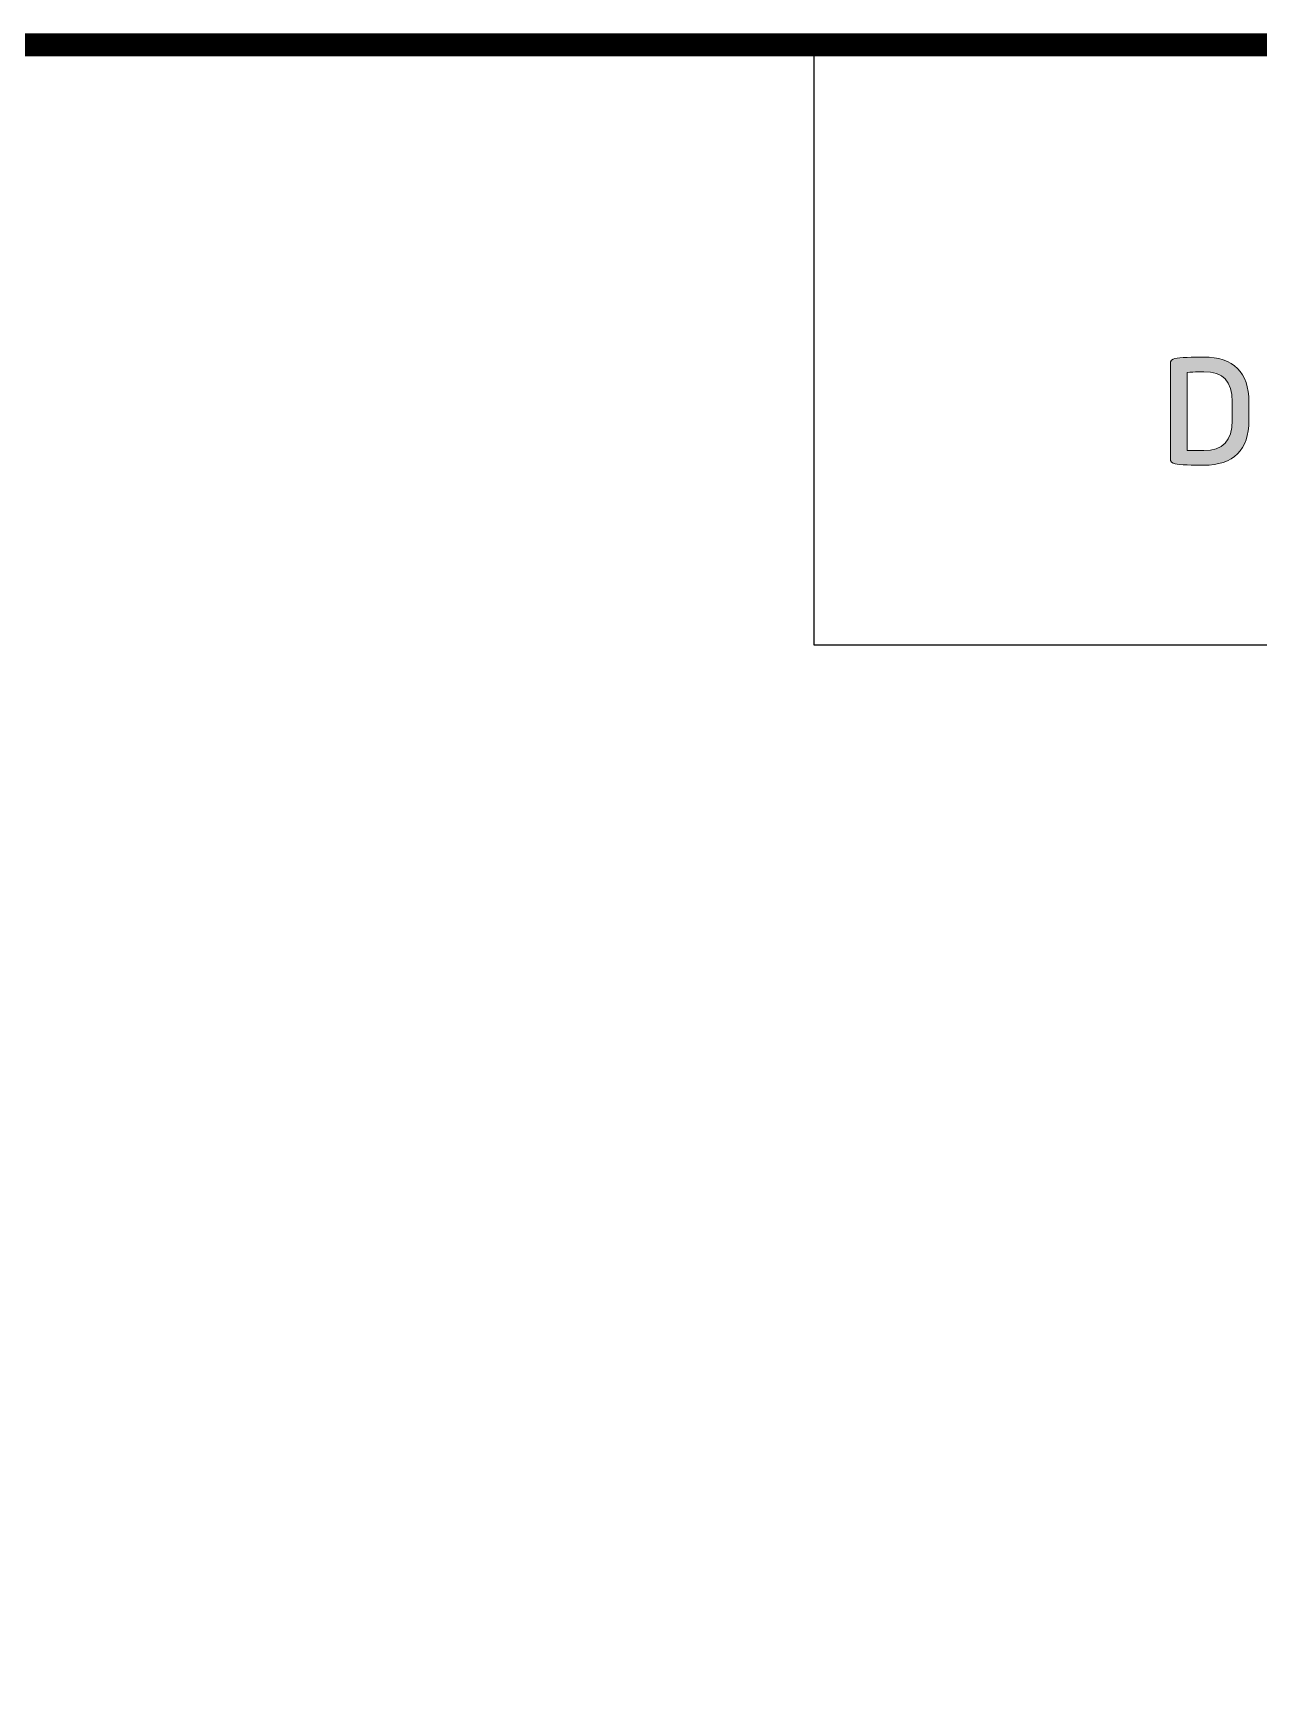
# Model space of a CAD drawing. Extents: x 16296675745 to 16296677481, y -37409619395 to -37409618123.
# Drawn here: x 16296676949.9 to 16296677030, y -37409618821.6 to -37409618712.9 of the extents above; entities that cross this region are included whole.
import ezdxf

# ---------------------------------------------------------------- set-up
doc = ezdxf.new("R2010")
doc.units = 0
doc.header["$LTSCALE"] = 10
doc.header["$MEASUREMENT"] = 0
doc.layers.get('0').update_dxf_attribs({"linetype": 'CONTINUOUS'})
doc.layers.add('레이어 1', color=7, linetype='CONTINUOUS', lineweight=0)

msp = doc.modelspace()

# ---------------------------------------------------------------- hatches: boundary and pattern name
at = {"layer": '레이어 1'}
h = msp.add_hatch(color=5, dxfattribs=at)
h.dxf.hatch_style = 2
edge = h.paths.add_edge_path()
edge.add_spline(control_points=[(16296677028.230631, -37409618738.180367), (16296677028.230631, -37409618739.506653), (16296677027.62553, -37409618740.151909), (16296677026.380079, -37409618740.151909), (16296677026.380079, -37409618740.151909), (16296677025.528, -37409618740.136131), (16296677025.305929, -37409618740.132271), (16296677025.305929, -37409618740.132271), (16296677025.305929, -37409618735.046997), (16296677025.305929, -37409618735.046997), (16296677025.747259, -37409618735.003181), (16296677026.37446, -37409618734.995819), (16296677026.380699, -37409618734.995819), (16296677027.659901, -37409618734.995819), (16296677028.230631, -37409618735.603539), (16296677028.230631, -37409618736.965599), (16296677028.230631, -37409618736.965599), (16296677028.230631, -37409618738.180367), (16296677028.230631, -37409618738.180367)], knot_values=[0, 0, 0, 0, 1, 1, 1, 2, 2, 2, 3, 3, 3, 4, 4, 4, 5, 5, 5, 6, 6, 6, 6], degree=3, periodic=0)
edge = h.paths.add_edge_path()
edge.add_spline(control_points=[(16296677026.380079, -37409618734.04055), (16296677025.688709, -37409618734.04055), (16296677024.791821, -37409618734.082977), (16296677024.497709, -37409618734.130318), (16296677024.31377, -37409618734.161186), (16296677024.19585, -37409618734.298653), (16296677024.19585, -37409618734.480309), (16296677024.19585, -37409618734.480309), (16296677024.19585, -37409618740.666687), (16296677024.19585, -37409618740.666687), (16296677024.19585, -37409618740.857117), (16296677024.314899, -37409618740.991096), (16296677024.506651, -37409618741.017738), (16296677024.784821, -37409618741.064018), (16296677025.678801, -37409618741.10611), (16296677026.380079, -37409618741.10611), (16296677028.310591, -37409618741.10611), (16296677029.330549, -37409618740.09404), (16296677029.330549, -37409618738.180367), (16296677029.330549, -37409618738.180367), (16296677029.330549, -37409618736.965599), (16296677029.330549, -37409618736.965599), (16296677029.330549, -37409618735.051933), (16296677028.310591, -37409618734.04055), (16296677026.380079, -37409618734.04055)], knot_values=[0, 0, 0, 0, 1, 1, 1, 2, 2, 2, 3, 3, 3, 4, 4, 4, 5, 5, 5, 6, 6, 6, 7, 7, 7, 8, 8, 8, 8], degree=3, periodic=0)

# ---------------------------------------------------------------- linework, layer by layer
at = {"color": 5, "ltscale": 0.5}
msp.add_line((16296677000.94385, -37409618752.843933), (16296677000.94385, -37409618713.656677), dxfattribs=at)
at = {"color": 5, "ltscale": 40}
msp.add_line((16296677104.98695, -37409618752.843933), (16296677000.94385, -37409618752.843933), dxfattribs=at)
at = {"color": 5, "linetype": 'ByBlock', "lineweight": 200, "const_width": 1.5}
msp.add_lwpolyline([(16296676474.98683, -37409619159.156776), (16296677104.98683, -37409619159.156776), (16296677104.98683, -37409618713.656776), (16296676474.98683, -37409618713.656776)], close=True, dxfattribs=at)
at = {"layer": '레이어 1', "color": 5}
for points, knots in [([(16296677026.380079, -37409618734.04055), (16296677025.688709, -37409618734.04055), (16296677024.791821, -37409618734.082977), (16296677024.497709, -37409618734.130318), (16296677024.31377, -37409618734.161186), (16296677024.19585, -37409618734.298653), (16296677024.19585, -37409618734.480309), (16296677024.19585, -37409618734.480309), (16296677024.19585, -37409618740.666687), (16296677024.19585, -37409618740.666687), (16296677024.19585, -37409618740.857117), (16296677024.314899, -37409618740.991096), (16296677024.506651, -37409618741.017738), (16296677024.784821, -37409618741.064018), (16296677025.678801, -37409618741.10611), (16296677026.380079, -37409618741.10611), (16296677028.310591, -37409618741.10611), (16296677029.330549, -37409618740.09404), (16296677029.330549, -37409618738.180367), (16296677029.330549, -37409618738.180367), (16296677029.330549, -37409618736.965599), (16296677029.330549, -37409618736.965599), (16296677029.330549, -37409618735.051933), (16296677028.310591, -37409618734.04055), (16296677026.380079, -37409618734.04055)], [0, 0, 0, 0, 1, 1, 1, 2, 2, 2, 3, 3, 3, 4, 4, 4, 5, 5, 5, 6, 6, 6, 7, 7, 7, 8, 8, 8, 8]), ([(16296677028.230631, -37409618738.180367), (16296677028.230631, -37409618739.506653), (16296677027.62553, -37409618740.151909), (16296677026.380079, -37409618740.151909), (16296677026.380079, -37409618740.151909), (16296677025.528, -37409618740.136131), (16296677025.305929, -37409618740.132271), (16296677025.305929, -37409618740.132271), (16296677025.305929, -37409618735.046997), (16296677025.305929, -37409618735.046997), (16296677025.747259, -37409618735.003181), (16296677026.37446, -37409618734.995819), (16296677026.380699, -37409618734.995819), (16296677027.659901, -37409618734.995819), (16296677028.230631, -37409618735.603539), (16296677028.230631, -37409618736.965599), (16296677028.230631, -37409618736.965599), (16296677028.230631, -37409618738.180367), (16296677028.230631, -37409618738.180367)], [0, 0, 0, 0, 1, 1, 1, 2, 2, 2, 3, 3, 3, 4, 4, 4, 5, 5, 5, 6, 6, 6, 6])]:
    msp.add_open_spline(points, degree=3, knots=knots, dxfattribs=at)

doc.saveas('drawing.dxf')
